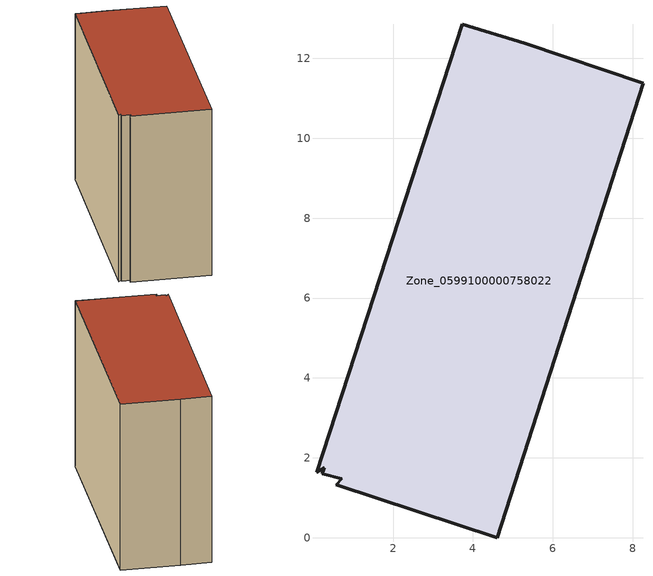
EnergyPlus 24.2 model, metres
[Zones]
Zone_0599100000758022
 floor ground (C_G): 0.23,1.6 0.28,1.75 0.09,1.64 3.73,12.85 5.29,12.38 8.26,11.37 4.61,0 0.58,1.32 0.72,1.48 z0
 wall outside (C_F): 8.26,11.37 5.29,12.38 3.73,12.85 0.09,1.64 0.28,1.75 0.23,1.6 0.72,1.48 0.58,1.32 4.61,0 8.26,11.37 z0:9.48
 roof outside (C_R): 0.28,1.75 0.23,1.6 0.72,1.48 0.58,1.32 4.61,0 8.26,11.37 5.29,12.38 3.73,12.85 0.09,1.64 z9.48
[BUILDING]
Pand.0599100000758022: North Axis=0; Terrain=City; Loads Convergence Tolerance Value=0.04; Temperature Convergence Tolerance Value=0.4; Solar Distribution=FullExterior; Maximum Number of Warmup Days=25; Minimum Number of Warmup Days=1
[Site:Location]
Rotterdam.The.Hague.AP_ZH_NLD Design_Conditions: Latitude=51.96; Longitude=4.45; Time Zone=1; Elevation=-4.5
[SITE:GROUNDTEMPERATURE:BUILDINGSURFACE]
18, 18, 18, 18, 18, 18, 18, 18, 18, 18, 18, 18
[MATERIAL] Thermal Absorptance=0.9; Solar Absorptance=0.7; Visible Absorptance=0.7
Name | Roughness | Thickness | Conductivity | Density | Specific Heat
G.TI.1946 | MediumSmooth | 0.15 | 1 | 540 | 1210
F.TI.1946 | Rough | 0.3 | 0.857143 | 1920 | 840
R.TI.1946 | MediumRough | 0.2 | 0.1 | 1500 | 1000
[CONSTRUCTION]
C_G: G.TI.1946
C_F: F.TI.1946
C_R: R.TI.1946
[ZONE]
Zone_0599100000758022: Type=1; Multiplier=1; Ceiling Height=Autocalculate; Volume=Autocalculate; Floor Area=autocalculate; Part of Total Floor Area=Yes
[ZONEINFILTRATION:DESIGNFLOWRATE]
Infil_Zone_0599100000758022: Zone or ZoneList or Space or SpaceList=Zone_0599100000758022; Schedule=AlwaysOn; Design Flow Rate Calculation Method=Flow/Area; Flow Rate per Floor Area=0.003; Constant Term Coefficient=1; Temperature Term Coefficient=0; Velocity Term Coefficient=0; Velocity Squared Term Coefficient=0
[HVACTEMPLATE:ZONE:IDEALLOADSAIRSYSTEM]
Zone_0599100000758022: Maximum Heating Supply Air Temperature=50; Minimum Cooling Supply Air Temperature=13; Maximum Heating Supply Air Humidity Ratio=0.0156; Minimum Cooling Supply Air Humidity Ratio=0.0077; Heating Limit=NoLimit; Cooling Limit=NoLimit; Dehumidification Control Type=ConstantSensibleHeatRatio; Cooling Sensible Heat Ratio=0.7; Dehumidification Setpoint=60; Humidification Control Type=None; Humidification Setpoint=30; Outdoor Air Method=None; Outdoor Air Flow Rate per Person=0.00944; Outdoor Air Flow Rate per Zone Floor Area=0; Outdoor Air Flow Rate per Zone=0; Demand Controlled Ventilation Type=None; Outdoor Air Economizer Type=NoEconomizer; Heat Recovery Type=None; Sensible Heat Recovery Effectiveness=0.7; Latent Heat Recovery Effectiveness=0.65
[ZONECONTROL:THERMOSTAT]
ThermostatControl_Zone_0599100000758022: Zone or ZoneList=Zone_0599100000758022; Control Type Schedule=DualSetpointControlType; Control 1=Thermostat_Zone_0599100000758022; Temperature Difference Between Cutout And Setpoint=0
[THERMOSTATSETPOINT:DUALSETPOINT]
Thermostat_Zone_0599100000758022: Heating Setpoint Temperature Schedule=HeatingSetpoint_Zone_0599100000758022; Cooling Setpoint Temperature Schedule=CoolingSetpoint_Zone_0599100000758022
[SCHEDULE:COMPACT]
HeatingSetpoint_Zone_0599100000758022: Through: 12/31, For: AllDays, Until: 24:00, 21
CoolingSetpoint_Zone_0599100000758022: Through: 12/31, For: AllDays, Until: 24:00, 24
DualSetpointControlType: Through: 12/31, For: AllDays, Until: 24:00, 4
AlwaysOn: Through: 12/31, For: AllDays, Until: 24:00, 1
